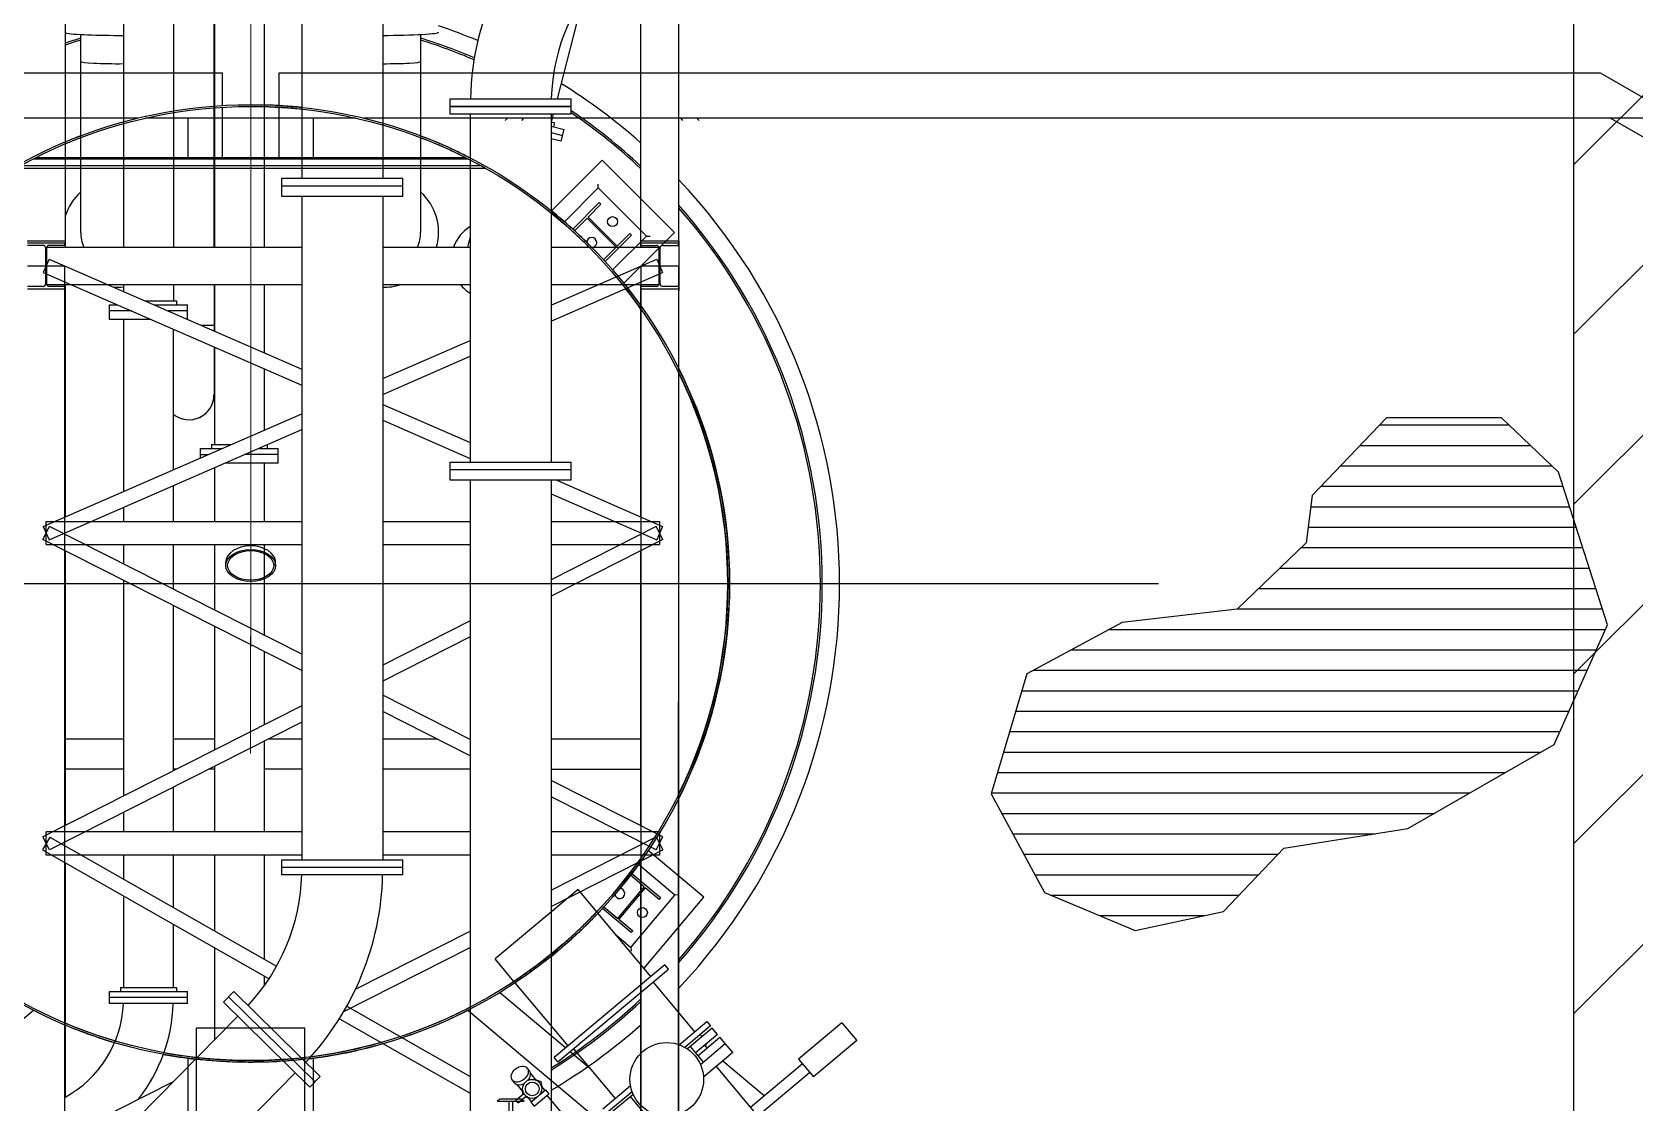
# Model space of a CAD drawing. Header units: metres. Extents: x 0 to 63075, y 0 to 44550.
# Drawn here: x 53271 to 54331, y 37340 to 38048 of the extents above; entities that cross this region are included whole.
import ezdxf

# ---------------------------------------------------------------- set-up
doc = ezdxf.new("R2010")
doc.units = ezdxf.units.M
doc.header["$LTSCALE"] = 75
for name, color, linetype in [('AI-Hatch mob', 7, 'Continuous'), ('GSB', 7, 'Continuous'), ('ML6', 1, 'Continuous'), ('SDM', 7, 'Continuous'), ('SL1', 8, 'Continuous')]:
    doc.layers.add(name, color=color, linetype=linetype)
doc.styles.add('Arial', font='arial.ttf')
doc.dimstyles.new('VL0-GL_L', dxfattribs={"dimtxt": 0.18, "dimasz": 0.18, "dimexe": 0.18, "dimexo": 0.0625, "dimgap": 0.09, "dimtad": 0, "dimtih": 1, "dimtoh": 1, "dimdec": 4, "dimzin": 0, "dimdsep": 46, "dimtxsty": 'Standard', "dimcen": 0.09, "dimadec": 0, "dimazin": 0, "dimtfac": 1, "dimtdec": 4, "dimtofl": 0, "dimtmove": 0, "dimatfit": 3, "dimfxl": 1, "dimtolj": 1, "dimtzin": 0, "dimarcsym": 0})

# ---------------------------------------------------------------- blocks, each defined once
blk = doc.blocks.new('A$C6bae614f')
at = {"layer": 'SL1'}
h = blk.add_hatch(dxfattribs=at)
h.set_pattern_fill('_USER', color=256, scale=90, angle=-0.00187, style=0, pattern_type=0)
h.set_pattern_definition([(359.99813, (326091.565, -18363.04), (0.00294, 90), [])])
h.paths.add_polyline_path([(374541.9, 26143.5), (374515.1, 25935.5), (374212.6, 25642.8), (373705.2, 25584.3), (373285.7, 25357.9), (373129.3, 24830.2), (373363.8, 24395.5), (373763.7, 24228.1), (374152.1, 24312), (374418, 24590.2), (374963.8, 24676.9), (375607.8, 25047.6), (375842, 25574.5), (375627.1, 26245.8), (375376.1, 26485.7), (374868.9, 26485.7)])
for p, q in [((369053.4, 29696.9), (369053.3, 27264.9)), ((371753.4, 28683.9), (371753.3, 27264.8)), ((369310.3, 28599.9), (369310.3, 27236.9)), ((369529.4, 28599.9), (369529.4, 27236.9)), ((369708.4, 27236.9), (369708.4, 28592.9)), ((369710.3, 28592.9), (369710.3, 27236.9)), ((369929.4, 28592.9), (369929.4, 27236.9)), ((371586.4, 28596.8), (371586.3, 27264.8)), ((370095.3, 28322.6), (370095.3, 27539.9)), ((370450.9, 28322.6), (370450.9, 27539.9)), ((371220, 27889.1), (371337.5, 28346.4)), ((369121.8, 27301.3), (369121.9, 28172.8)), ((370617.7, 28172.8), (370617.7, 27301.3)), ((363244.9, 28004.6), (369744.7, 28004.4)), ((369744.7, 28004.4), (369744.7, 27860.2)), ((369994.7, 27860.2), (369994.7, 28004.4)), ((369994.7, 28004.4), (375809.6, 28004.2)), ((375809.6, 28004.2), (377820.6, 26842.9)), ((370747.7, 27889.1), (371281.1, 27889.1)), ((370747.7, 27822.6), (370747.7, 27889.1)), ((371281.1, 27822.6), (371281.1, 27889.1)), ((369372.4, 27804.4), (363126.2, 27804.6)), ((370332.2, 27804.4), (369407.5, 27804.4)), ((369594.7, 27630.7), (369594.7, 27804.4)), ((369744.7, 27852.2), (369744.7, 27630.7)), ((369994.7, 27630.7), (369994.7, 27852.2)), ((370144.7, 27804.4), (370144.7, 27630.7)), ((378813.5, 27804.1), (370367.3, 27804.4)), ((370747.7, 27855.9), (371281.1, 27855.8)), ((371014.4, 27855.8), (370747.7, 27855.9)), ((371014.4, 27822.6), (370747.7, 27822.6)), ((370836.6, 27822.6), (370836.6, 26290.6)), ((371000.6, 27804.4), (370990.6, 27794.4)), ((371281.1, 27855.8), (371014.4, 27855.8)), ((371281.1, 27822.6), (371014.4, 27822.6)), ((371071.3, 27804.3), (371061.3, 27794.3)), ((371192.2, 27822.6), (371192.2, 26290.6)), ((371193.8, 27787.3), (371202.9, 27822.6)), ((371772.7, 27794.3), (371762.7, 27804.3)), ((371843.4, 27794.3), (371833.4, 27804.3)), ((375856, 27804.2), (377765.6, 26701.5)), ((371192.2, 27787.7), (371206.9, 27784)), ((371192.2, 27769.7), (371249.5, 27755)), ((371192.2, 27741.9), (371242.8, 27728.9)), ((371206.9, 27784), (371202.6, 27767)), ((371236.1, 27702.8), (371249.5, 27755)), ((371236.1, 27702.8), (371192.2, 27714.1)), ((368856.9, 27595.5), (370882.8, 27595.4)), ((368914, 27625.8), (370825.7, 27625.7)), ((368923.8, 27630.8), (370815.9, 27630.7)), ((371417, 27619.7), (371193.6, 27396.4)), ((371735.2, 27301.5), (371417, 27619.7)), ((370905, 27583), (368834.7, 27583.1)), ((370006.4, 27539.9), (370539.8, 27539.9)), ((370006.4, 27459.5), (370006.4, 27539.9)), ((370539.8, 27459.5), (370539.8, 27539.9)), ((370006.4, 27506.6), (370539.8, 27506.6)), ((370539.8, 27459.5), (370006.4, 27459.5)), ((370095.3, 27459.5), (370095.2, 24539.9)), ((370450.9, 27459.5), (370450.8, 24539.8)), ((371399.3, 27497.5), (371250.6, 27348.7)), ((371399.3, 27497.5), (371399.3, 27514.2)), ((371611.4, 27285.3), (371399.3, 27497.5)), ((371287.4, 27315.9), (371404.1, 27432.6)), ((371411.3, 27425.3), (371355.2, 27369.2)), ((371404.1, 27432.6), (371411.3, 27425.3)), ((371294.7, 27308.7), (371287.4, 27315.9)), ((371350.8, 27364.8), (371294.7, 27308.7)), ((371478.8, 27236.8), (371350.8, 27364.8)), ((371355.2, 27369.2), (371483.2, 27241.2)), ((368885.8, 27264.9), (369053.8, 27264.9)), ((369052.3, 27254.9), (368887.3, 27254.9)), ((368887.3, 27244.7), (368956.7, 27244.7)), ((368966.7, 27234.7), (368966.7, 27074.1)), ((368969.8, 27236.9), (368969.8, 27071.9)), ((368969.8, 27236.9), (370095.3, 27236.9)), ((368972.9, 27074.1), (368972.9, 27234.7)), ((368982.9, 27244.7), (369052.3, 27244.7)), ((369052.3, 27244.7), (369052.3, 27254.9)), ((369053.8, 27264.9), (369053.8, 27236.9)), ((370450.9, 27236.9), (370836.6, 27236.9)), ((370826.2, 27236.9), (370836.6, 27277.4)), ((371192.2, 27236.8), (371669.8, 27236.8)), ((371422.6, 27180.7), (371478.8, 27236.8)), ((371546.5, 27290.1), (371429.8, 27173.5)), ((371462.7, 27136.6), (371611.4, 27285.3)), ((371483.2, 27241.2), (371539.3, 27297.4)), ((371511.7, 27078), (371735.2, 27301.5)), ((371539.3, 27297.4), (371546.5, 27290.1)), ((371585.8, 27264.8), (371585.8, 27236.8)), ((371585.8, 27264.8), (371753.8, 27264.8)), ((371587.3, 27254.8), (371587.3, 27244.6)), ((371752.3, 27254.8), (371587.3, 27254.8)), ((371587.3, 27244.6), (371656.7, 27244.6)), ((371611.4, 27285.3), (371628.2, 27285.3)), ((371666.7, 27234.6), (371666.7, 27074)), ((371669.8, 27236.8), (371669.8, 27071.8)), ((371672.9, 27074), (371672.9, 27234.6)), ((371682.9, 27244.6), (371752.3, 27244.6)), ((371752.3, 27244.6), (371752.3, 27254.8)), ((371753.8, 27264.8), (371753.8, 27043.8)), ((368982.6, 27183.8), (368957, 27125.1)), ((368982.6, 27183.8), (370095.3, 26699)), ((371192.2, 26981.2), (371657, 27183.7)), ((371429.8, 27173.5), (371422.6, 27180.7)), ((371657, 27183.7), (371682.6, 27125)), ((368887.3, 27154.4), (369052.3, 27154.4)), ((368957, 27125.1), (370095.3, 26629.2)), ((369052.2, 23077.6), (369052.3, 27154.4)), ((371192.2, 26911.4), (371682.6, 27125)), ((371587.3, 27154.3), (371587.2, 23074.3)), ((371587.3, 27154.3), (371752.3, 27154.3)), ((371752.3, 27154.3), (371752.2, 23074.3)), ((368956.7, 27064.1), (368887.3, 27064.1)), ((368887.3, 27053.9), (369052.3, 27053.9)), ((368969.8, 27071.9), (370095.3, 27071.9)), ((369052.3, 27064.1), (368982.9, 27064.1)), ((369053.8, 27043.9), (369052.3, 27043.9)), ((369053.3, 27043.9), (369053.3, 26049.5)), ((369053.8, 27071.9), (369053.8, 27043.9)), ((369310.3, 27071.9), (369310.3, 27041)), ((369529.4, 27071.9), (369529.4, 27000)), ((369708.4, 27071.9), (369708.4, 26867.6)), ((369710.3, 27071.9), (369710.3, 26866.7)), ((369929.4, 27071.9), (369929.3, 26771.3)), ((370450.9, 27071.9), (370836.6, 27071.9)), ((371192.2, 27071.8), (371669.8, 27071.8)), ((371585.8, 27071.8), (371585.8, 27043.8)), ((371587.3, 27043.8), (371585.8, 27043.8)), ((371586.3, 27043.8), (371586.3, 26049.4)), ((371656.7, 27064), (371587.3, 27064)), ((371587.3, 27053.8), (371752.3, 27053.8)), ((371752.3, 27064), (371682.9, 27064)), ((371753.8, 27043.8), (371752.3, 27043.8)), ((371753.3, 27043.8), (371753.2, 23184.8)), ((369248.4, 26918.2), (369248.4, 26982.5)), ((369248.4, 26982.5), (369284.2, 26982.5)), ((369346, 26955.6), (369248.4, 26955.6)), ((369404.4, 27000), (369542.9, 27000)), ((369444.5, 26982.5), (369591.3, 26982.5)), ((369591.3, 26955.6), (369506.3, 26955.6)), ((369542.9, 27000), (369542.9, 26982.5)), ((369591.3, 26918.6), (369591.3, 26982.5)), ((369432, 26918.1), (369248.4, 26918.2)), ((369310.3, 26918.2), (369310.3, 26161.5)), ((369708.4, 26891.4), (369653.8, 26891.4)), ((369529.3, 26875.8), (369529.3, 26256.9)), ((370450.9, 26658.3), (370836.6, 26826.3)), ((369708.4, 26797.8), (369708.4, 26586.4)), ((369710.3, 26796.9), (369710.3, 26368.2)), ((370450.9, 26588.5), (370836.6, 26756.5)), ((369929.3, 26701.5), (369929.3, 26431.1)), ((370450.9, 26544.1), (370836.6, 26376.1)), ((368957, 26007.6), (370095.3, 26503.4)), ((370450.9, 26474.3), (370836.6, 26306.3)), ((368982.6, 25948.9), (370095.3, 26433.6)), ((369648.3, 26350.8), (369744.9, 26350.8)), ((369648.3, 26308.7), (369648.3, 26350.8)), ((369648.3, 26323.8), (369683.1, 26323.8)), ((369696.8, 26368.2), (369696.8, 26350.8)), ((369696.8, 26368.2), (369785, 26368.2)), ((369991.2, 26323.8), (369843.3, 26323.8)), ((369905.1, 26350.8), (369991.2, 26350.8)), ((369942.8, 26367.2), (369942.8, 26350.8)), ((369991.2, 26286.4), (369991.2, 26350.8)), ((369710.3, 26265.9), (369710.2, 26029.2)), ((369991.2, 26286.4), (369757.3, 26286.4)), ((369929.3, 26286.4), (369929.3, 26029.2)), ((370747.7, 26210.2), (370747.7, 26290.6)), ((370747.7, 26290.6), (371014.4, 26290.6)), ((370747.7, 26257.4), (371014.4, 26257.4)), ((371014.4, 26290.6), (371281.1, 26290.6)), ((371014.4, 26257.4), (371281.1, 26257.3)), ((371281.1, 26210.2), (371281.1, 26290.6)), ((369529.3, 26187.1), (369529.3, 26029.2)), ((371014.4, 26210.2), (370747.7, 26210.2)), ((370836.6, 26210.2), (370836.5, 22663.7)), ((371281.1, 26210.2), (371014.4, 26210.2)), ((371192.2, 26210.2), (371192.1, 22663.7)), ((371217.2, 26210.2), (371682.6, 26007.5)), ((371192.2, 26151.3), (371657, 25948.8)), ((369310.2, 26091.6), (369310.2, 26029.2)), ((368955.3, 25949.7), (368984.2, 26006.8)), ((368957, 26007.6), (368982.6, 25948.9)), ((368969.8, 26029.2), (370095.3, 26029.2)), ((368969.8, 25927.2), (368969.8, 26029.2)), ((370095.2, 25444.4), (368984.2, 26006.8)), ((370450.9, 26029.2), (370836.6, 26029.2)), ((371192.2, 26029.2), (371669.8, 26029.2)), ((371655.3, 26006.7), (371192.2, 25772.3)), ((371684.2, 25949.6), (371655.3, 26006.7)), ((371682.6, 26007.5), (371657, 25948.8)), ((371669.8, 26029.2), (371669.8, 25927.2)), ((371963.2, 26003.8), (371955.1, 26003.8)), ((370095.2, 25372.7), (368955.3, 25949.7)), ((368969.8, 25927.2), (370095.3, 25927.2)), ((369053.3, 25900.1), (369053.2, 24689.7)), ((369310.2, 25927.2), (369310.2, 25841.8)), ((369529.3, 25927.2), (369529.3, 25730.9)), ((369710.2, 25927.2), (369710.2, 25639.3)), ((369929.3, 25927.2), (369929.3, 25528.4)), ((370450.9, 25927.2), (370836.6, 25927.2)), ((371684.2, 25949.6), (371192.2, 25700.5)), ((371192.2, 25927.2), (371669.8, 25927.2)), ((371586.3, 25900), (371586.2, 24689.6)), ((369760.2, 25835.4), (369760.2, 25850.7)), ((369979.4, 25835.4), (369979.4, 25850.7)), ((365874.4, 25756), (373865.2, 25755.8)), ((369310.2, 25770), (369310.2, 24819.8)), ((369529.3, 25659.1), (369529.3, 24930.7)), ((369710.2, 25567.6), (369710.2, 25022.2)), ((370836.5, 25592.3), (370450.8, 25397.1)), ((370836.5, 25520.6), (370450.8, 25325.3)), ((369929.3, 25456.7), (369929.3, 25133.1)), ((370836.5, 25069.1), (370450.8, 25264.4)), ((370095.2, 25217.1), (368955.3, 24640.1)), ((370836.5, 24997.4), (370450.8, 25192.7)), ((370095.2, 25145.4), (368984.2, 24583)), ((369310.2, 25070.9), (369052.3, 25070.9)), ((369710.2, 25070.9), (369529.3, 25070.9)), ((369929.3, 25061.4), (369929.3, 24662.6)), ((370095.2, 25070.9), (369948.1, 25070.9)), ((370691.4, 25070.9), (370450.8, 25070.9)), ((370836.5, 25070.9), (370833.2, 25070.9)), ((371587.3, 25070.8), (371192.1, 25070.8)), ((369310.2, 24937.9), (369052.3, 24937.9)), ((369543.6, 24937.9), (369529.3, 24937.9)), ((369710.2, 24937.9), (369685.3, 24937.9)), ((369710.2, 24950.5), (369710.2, 24662.6)), ((370095.2, 24937.9), (369929.3, 24937.9)), ((370836.5, 24937.9), (370450.8, 24937.9)), ((371587.3, 24937.8), (371192.1, 24937.8)), ((369529.3, 24858.9), (369529.3, 24662.6)), ((371684.2, 24640), (371192.1, 24889.1)), ((371655.3, 24582.9), (371192.1, 24817.4)), ((369310.2, 24748), (369310.2, 24662.6)), ((368985.6, 24639.4), (368953.9, 24583.8)), ((368984.2, 24583), (368955.3, 24640.1)), ((370095.2, 24662.5), (368969.7, 24662.6)), ((368969.7, 24560.6), (368969.7, 24662.6)), ((368985.6, 24639.4), (369984, 24070.9)), ((370836.5, 24662.5), (370450.8, 24662.5)), ((371669.7, 24662.5), (371192.1, 24662.5)), ((371192.1, 24405.6), (371655.3, 24640)), ((371655.3, 24582.9), (371684.2, 24640)), ((371655.3, 24640), (371684.2, 24582.9)), ((371669.7, 24662.5), (371669.7, 24560.5)), ((368953.9, 24583.8), (369951, 24016.1)), ((370095.2, 24560.5), (368969.7, 24560.6)), ((369310.2, 24560.6), (369310.2, 24454.6)), ((369529.3, 24560.6), (369529.3, 24329.8)), ((369710.2, 24560.6), (369710.2, 24226.8)), ((369929.3, 24560.6), (369929.3, 24102.1)), ((370836.5, 24560.5), (370450.8, 24560.5)), ((371192.1, 24333.9), (371684.2, 24582.9)), ((371669.7, 24560.5), (371192.1, 24560.5)), ((371864.2, 24374.5), (371619.3, 24580)), ((369053.2, 24527.2), (369053.2, 23494.2)), ((370006.5, 24473.4), (370006.5, 24540)), ((370006.5, 24540), (370539.9, 24539.8)), ((370006.5, 24506.7), (370539.9, 24506.5)), ((370539.9, 24473.2), (370539.9, 24539.8)), ((371736.4, 24383.7), (371576.2, 24518.2)), ((371586.2, 24533.4), (371586.2, 23184.8)), ((370539.9, 24473.2), (370006.5, 24473.4)), ((371485.8, 24281.9), (371602.2, 24420.6)), ((371606.9, 24416.6), (371490.6, 24277.9)), ((371541.4, 24471.6), (371547.9, 24479.4)), ((371602.2, 24420.6), (371541.4, 24471.6)), ((371547.9, 24479.4), (371674.3, 24373.3)), ((371667.7, 24365.5), (371606.9, 24416.6)), ((369310.2, 24380.9), (369310.2, 23977.9)), ((371310.7, 24409), (370945.9, 24102.9)), ((371393.3, 24310.6), (371310.7, 24409)), ((371543.5, 24153.9), (371736.4, 24383.7)), ((371601.9, 24062), (371864.2, 24374.5)), ((371674.3, 24373.3), (371667.7, 24365.5)), ((371753.1, 24385.2), (371736.4, 24383.7)), ((371394.2, 24311.5), (371394.3, 24311.6)), ((371399.4, 24305.4), (371394.2, 24311.6)), ((371631.8, 24026.3), (371398.4, 24304.4)), ((371418.4, 24325.1), (371425, 24332.9)), ((371544.8, 24219.1), (371418.4, 24325.1)), ((371425, 24332.9), (371485.8, 24281.9)), ((371490.6, 24277.9), (371551.4, 24226.9)), ((369529.3, 24256.2), (369529.3, 23977.9)), ((370331.7, 23970.1), (370836.5, 24225.6)), ((371479.9, 24207.3), (371543.5, 24153.9)), ((371551.4, 24226.9), (371544.8, 24219.1)), ((369710.2, 24153.2), (369710.2, 23746.2)), ((370280, 23872.2), (370836.5, 24153.9)), ((371543.5, 24153.9), (371545, 24137.3)), ((371028.5, 24004.5), (370945.9, 24102.9)), ((371692.7, 24077.3), (371206.2, 23669.2)), ((371709, 24057.8), (371692.7, 24077.3)), ((369929.3, 24028.4), (369929.3, 23984.3)), ((371032.5, 23997.6), (371027.3, 24003.8)), ((371032.6, 23997.6), (371032.5, 23997.6)), ((371267, 23720.2), (371033.7, 23998.3)), ((371222.5, 23649.7), (371709, 24057.8)), ((371640.8, 24000.6), (371823.7, 23782.6)), ((369248.3, 23906.6), (369248.3, 23960.4)), ((369248.3, 23960.4), (369591.2, 23960.4)), ((369591.2, 23933.5), (369248.3, 23933.5)), ((369296.7, 23977.9), (369542.8, 23977.9)), ((369296.7, 23977.9), (369296.7, 23960.4)), ((369542.8, 23977.9), (369542.8, 23960.4)), ((369591.2, 23906.6), (369591.2, 23960.4)), ((369749.5, 23912.9), (369796.2, 23960.3)), ((369772.9, 23936.6), (370153.1, 23562.5)), ((369796.2, 23960.3), (370176.4, 23586.2)), ((371256.3, 23711.2), (370965.6, 23955.1)), ((368037.7, 23141.8), (368914, 23877.1)), ((369812.9, 23850.6), (368697.7, 22717.3)), ((369591.2, 23906.6), (369248.3, 23906.6)), ((370129.7, 23538.8), (369749.5, 23912.9)), ((370293, 23895), (370836.5, 23585.6)), ((370825.3, 23876.9), (371692.5, 23149.5)), ((370107.8, 23797.9), (369631.6, 23797.9)), ((369631.6, 23669.5), (369631.6, 23797.9)), ((370107.8, 23669.4), (370107.8, 23797.9)), ((370260.4, 23839.9), (370836.5, 23511.9)), ((371755.8, 23725.6), (371877.4, 23827.6)), ((371893.7, 23808.2), (371781.3, 23713.9)), ((371901.4, 23798.9), (371792.1, 23707.2)), ((371877.4, 23827.6), (371893.7, 23808.2)), ((371924.8, 23771), (371901.4, 23798.9)), ((372472.5, 23822.3), (372281, 23661.6)), ((372472.5, 23822.3), (372538, 23744.2)), ((371290.7, 23706.9), (371473.6, 23488.9)), ((371804.1, 23717.3), (371861.3, 23649.2)), ((371924.8, 23771), (371827.6, 23689.4)), ((371837.9, 23677.1), (371935.1, 23758.7)), ((371848.9, 23770.6), (371856.6, 23761.4)), ((371849.3, 23639), (371958.6, 23730.8)), ((371878.7, 23711.4), (371866.3, 23721.9)), ((371869.2, 23719.4), (371875.7, 23727)), ((371992.2, 23690.7), (371935.1, 23758.7)), ((372538, 23744.2), (372346.5, 23583.5)), ((369594.6, 23298.3), (369594.6, 23666)), ((369630.3, 23661.6), (369630.3, 23669.6)), ((369630.3, 23661.6), (369630.3, 23661.6)), ((369631.6, 23298.3), (369631.6, 23661.4)), ((370107.8, 23298.3), (370107.8, 23661.4)), ((370109.1, 23669.6), (370109.2, 23669.6)), ((370109.2, 23661.6), (370109.2, 23669.6)), ((370144.6, 23665.9), (370144.6, 23298.3)), ((371222.5, 23649.7), (371206.2, 23669.2)), ((371360.3, 23623.9), (371276.1, 23694.6)), ((371992.2, 23690.7), (371863.1, 23582.3)), ((372129.8, 23500.8), (371947.8, 23653.5)), ((372069.5, 23450.3), (372297.7, 23641.7)), ((372281, 23661.6), (372346.5, 23583.5)), ((370066.3, 23601.1), (368951.1, 22467.9)), ((368955.2, 23273.5), (369532.5, 23565.6)), ((370129.7, 23538.8), (370176.4, 23586.2)), ((371032.4, 23556.9), (371022.3, 23568.9)), ((371096.8, 23610.9), (371086.7, 23623)), ((371128.5, 23568.2), (371101.7, 23600.2)), ((371126.1, 23571), (371147.5, 23563.3)), ((371919.2, 23629.5), (372447.4, 22999.9)), ((372101.7, 23412), (372329.8, 23603.4)), ((371037.6, 23480.8), (371072.5, 23510.1)), ((371069, 23518.3), (371042.1, 23550.3)), ((371047.2, 23469.3), (371082.2, 23498.6)), ((371069, 23507.2), (371066.6, 23521.1)), ((371092, 23490.9), (371078.7, 23495.7)), ((371117.7, 23455.3), (371182.1, 23509.3)), ((371141.7, 23504.5), (371167.8, 23526.4)), ((371147.5, 23563.3), (371151.5, 23540.8)), ((371149.1, 23543.7), (371165.3, 23524.3)), ((371167.8, 23526.4), (371182.1, 23509.3)), ((371173, 23501.7), (371252, 23407.5)), ((371420, 23443.9), (371541.6, 23545.9)), ((371548.7, 23518.7), (371436.3, 23424.4)), ((371553.4, 23507), (371444.1, 23415.3)), ((371598.6, 23428.7), (371541.4, 23496.9)), ((370967.3, 23486.4), (370954.3, 23476.4)), ((370954.3, 23476.4), (371074.3, 23476.4)), ((371061.3, 23486.4), (370967.3, 23486.4)), ((371006.8, 23476.4), (371006.8, 23424.2)), ((371021.8, 23476.4), (371021.8, 23424.2)), ((371047.2, 23469.3), (371037.6, 23480.8)), ((371061.3, 23486.4), (371074.3, 23476.4)), ((371089.6, 23493.7), (371105.8, 23474.4)), ((371103.4, 23472.3), (371129.5, 23494.2)), ((371103.4, 23472.3), (371117.7, 23455.3))]:
    blk.add_line(p, q, dxfattribs=at)
blk.add_lwpolyline([(374541.9, 26143.5), (374515.1, 25935.5), (374212.6, 25642.8), (373705.2, 25584.3), (373285.7, 25357.9), (373129.3, 24830.2), (373363.8, 24395.5), (373763.7, 24228.1), (374152.1, 24312), (374418, 24590.2), (374963.8, 24676.9), (375607.8, 25047.6), (375842, 25574.5), (375627.1, 26245.8), (375376.1, 26485.7), (374868.9, 26485.7)], close=True, dxfattribs=at)
for centre, radius in [((369869.8, 25755.9), 2108), ((369869.8, 25755.9), 2100), ((371462.9, 27349), 22), ((371594, 24307.4), 22), ((371701.3, 23573), 162), ((371109, 23531), 42), ((371109, 23531), 30.2)]:
    blk.add_circle(centre, radius, dxfattribs=at)
for centre, radius, start, end in [((372076.4, 27860.8), 1239.8, 128.55685, 178.69183), ((372076.4, 27860.8), 884.2, 91.82973, 178.16631), ((369869.8, 25754.4), 2516, 107.29329, 108.93481), ((369869.8, 25754.4), 2516, 66.96305, 72.70575), ((369869.8, 25754.4), 2592, 67.30597, 71.38627), ((369869.8, 25754.4), 2508, 107.35021, 108.99752), ((369869.8, 25754.4), 2508, 66.91908, 72.64884), ((369869.8, 25754.4), 2592, 48.52796, 58.15801), ((369869.8, 25755.9), 2108, 94.3387, 94.39033), ((369869.8, 25755.9), 2100, 94.35526, 94.4071), ((369869.8, 25755.9), 2108, 83.85809, 88.37984), ((369869.8, 25755.9), 2100, 83.8346, 88.37367), ((369869.8, 25754.4), 2516, 46.97969, 55.87872), ((369869.8, 25754.4), 2508, 46.80891, 55.7548), ((369869.8, 25755.9), 2108, 110.78147, 112.78684), ((369869.8, 25755.9), 2100, 110.86433, 112.87858), ((369869.8, 25755.9), 2108, 62.69997, 69.21819), ((369869.8, 25755.9), 2100, 62.58726, 69.13534), ((369869.8, 25755.9), 2100, 60.46378, 61.15761), ((369869.8, 25754.4), 2592, 316.60516, 43.3911), ((369283.8, 27301.3), 241.3, 132.14649, 162.73719), ((370455.8, 27301.4), 241.3, 344.49742, 47.84977), ((369869.8, 25755.9), 2108, 44.63006, 51.14606), ((369869.8, 25755.9), 2100, 44.84595, 50.97003), ((369869.8, 25754.4), 2516, 318.46815, 41.52811), ((369869.8, 25754.4), 2508, 318.67493, 41.32133), ((370924.9, 27180.8), 171.4, 120.98699, 160.9087), ((368956.7, 27234.7), 10, 359.99813, 89.99813), ((368982.9, 27234.7), 10, 89.99813, 179.99813), ((369283.8, 27301.3), 161.9, 179.99813, 203.44518), ((370455.8, 27301.4), 161.9, 336.53056, 359.99813), ((371371, 27257.1), 22, 271.79469, 178.20156), ((371656.7, 27234.6), 10, 359.99813, 89.99813), ((371682.9, 27234.6), 10, 89.99813, 179.99813), ((368956.7, 27074.1), 10, 269.99813, 359.99813), ((368982.9, 27074.1), 10, 179.99813, 269.99813), ((369283.8, 27301.3), 241.3, 265.51065, 276.3089), ((370455.8, 27301.4), 241.3, 268.83905, 288), ((370924.9, 27180.8), 171.4, 219.44305, 239.00927), ((369869.8, 25755.9), 2100, 35.17466, 38.19039), ((369869.8, 25755.9), 2108, 35.48201, 38.13354), ((371656.7, 27074), 10, 269.99813, 359.99813), ((371682.9, 27074), 10, 179.99813, 269.99813), ((369869.8, 25755.9), 2108, 333.31465, 26.68161), ((369869.8, 25755.9), 2100, 333.75227, 26.24399), ((369598.8, 26586.4), 109.5, 230.62198, 0.38523), ((369598.8, 26586.4), 109.5, 230.62091, 359.99813), ((369869.8, 25755.9), 2108, 308.85019, 324.51425), ((369869.8, 25755.9), 2100, 309.02623, 324.15608), ((369205.5, 24502), 889.9, 317.27826, 358.15682), ((369205.5, 24502), 1245.5, 316.75848, 358.6766), ((371494.4, 24391), 22, 190.51587, 89.41373), ((371508.7, 24202), 158.5, 136.2583, 136.7499), ((369869.8, 25754.4), 2508, 301.81878, 313.18734), ((368814.7, 23928.5), 495.5, 298.6413, 357.46273), ((368814.7, 23928.5), 714.5, 321.78055, 358.24025), ((369869.8, 25755.9), 2100, 288.24918, 297.40899), ((369869.8, 25755.9), 2108, 288.44532, 297.29629), ((369869.8, 25754.4), 2516, 301.7058, 313.01657), ((369869.8, 25755.9), 2100, 247.11768, 253.51361), ((369869.8, 25755.9), 2108, 247.20941, 253.49051), ((369869.8, 25754.4), 2592, 300.67361, 311.46829), ((369869.8, 25755.9), 2108, 276.99538, 286.06314), ((369869.8, 25755.9), 2100, 277.24734, 285.8499), ((369869.8, 25755.9), 2108, 259.50501, 263.3933), ((369869.8, 25755.9), 2100, 259.54061, 263.56363), ((370126.4, 23512.1), 158.5, 96.2583, 96.7499)]:
    blk.add_arc(centre, radius, start, end, dxfattribs=at)
for centre, major_axis, ratio, start_param, end_param in [((369283.8, 28183.5), (-241.3, 0), 0.059892, 0.30126, 1.68094), ((370455.8, 28183.5), (241.3, 0), 0.059892, 4.692159, 6.283185), ((369283.8, 28054), (-161.9, 0), 0.059892, 0, 1.735342), ((370455.8, 28054), (161.9, 0), 0.059892, 4.68224, 6.283185), ((369869.8, 25850.7), (-109.6, 0), 0.642788, 4.712389, 6.283185), ((369869.8, 25850.7), (109.6, 0), 0.642788, 0, 1.570796), ((371064.6, 23583.9), (32.2, 27), 0.707107, 4.983662, 6.283185), ((371064.6, 23583.9), (-32.2, -27), 0.707107, 0, 1.299523)]:
    blk.add_ellipse(centre, major_axis=major_axis, ratio=ratio, start_param=start_param, end_param=end_param, dxfattribs=at)
for centre, major_axis, ratio in [((369869.8, 25835.4), (109.6, 0), 0.642788), ((369869.8, 25835.4), (101.6, 0), 0.642788), ((371054.5, 23596), (32.2, 27), 0.707107)]:
    blk.add_ellipse(centre, major_axis=major_axis, ratio=ratio, dxfattribs=at)
for points, knots in [([(371027.3, 24003.8), (371027.1, 24003.6), (371032.4, 24007), (371042.6, 24013.9), (371047.7, 24017.4), (371054, 24021.6), (371061.3, 24026.7), (371068.6, 24031.7), (371076.8, 24037.4), (371085.5, 24043.6), (371098.5, 24052.8), (371114, 24064), (371130.8, 24076.7), (371142.1, 24085.1), (371153.9, 24094.2), (371165.9, 24103.6), (371177.9, 24113), (371190.1, 24122.8), (371202, 24132.6), (371207.9, 24137.5), (371213.8, 24142.3), (371219.6, 24147.2), (371242.7, 24166.5), (371266.8, 24187.7), (371288.5, 24207.6), (371299.4, 24217.6), (371309.8, 24227.3), (371319.2, 24236.3), (371328.7, 24245.4), (371337.3, 24253.8), (371344.9, 24261.3), (371356.3, 24272.5), (371366.5, 24282.8), (371374.4, 24290.9), (371379.7, 24296.4), (371384, 24300.8), (371387.2, 24304.2), (371390.3, 24307.5), (371392.4, 24309.7), (371393.5, 24310.8), (371394, 24311.3), (371394.2, 24311.6), (371394.3, 24311.6)], [-1444.517242, -1444.517242, -1444.517242, -1444.517242, -1354.234654, -1354.234654, -1354.234654, -1309.09336, -1309.09336, -1309.09336, -1263.952066, -1263.952066, -1263.952066, -1196.240516, -1196.240516, -1196.240516, -1151.099482, -1151.099482, -1151.099482, -1105.958449, -1105.958449, -1105.958449, -1083.387932, -1083.387932, -1083.387932, -993.105865, -993.105865, -993.105865, -947.964831, -947.964831, -947.964831, -902.823797, -902.823797, -902.823797, -835.111856, -835.111856, -835.111856, -789.970562, -789.970562, -789.970562, -744.829268, -744.829268, -744.829268, -722.272407, -722.272407, -722.272407, -722.272407]), ([(371399.4, 24305.5), (371399.6, 24305.7), (371395.3, 24301), (371386.7, 24292.2), (371382.5, 24287.7), (371377.1, 24282.3), (371370.9, 24276), (371364.7, 24269.7), (371357.6, 24262.6), (371350.1, 24255.1), (371338.7, 24243.9), (371324.9, 24230.6), (371309.6, 24216.2), (371299.3, 24206.6), (371288.3, 24196.5), (371277, 24186.4), (371265.6, 24176.2), (371253.9, 24165.9), (371242.2, 24155.8), (371236.3, 24150.8), (371230.5, 24145.9), (371224.7, 24141), (371201.7, 24121.6), (371176.6, 24101.6), (371153.2, 24083.6), (371141.5, 24074.7), (371130.2, 24066.2), (371119.6, 24058.4), (371109.1, 24050.6), (371099.3, 24043.6), (371090.6, 24037.4), (371077.5, 24028.1), (371065.7, 24019.9), (371056.3, 24013.5), (371050, 24009.3), (371044.9, 24005.8), (371041, 24003.3), (371037.2, 24000.7), (371034.7, 23999), (371033.4, 23998.2), (371032.8, 23997.8), (371032.5, 23997.6), (371032.5, 23997.6)], [-722.267261, -722.267261, -722.267261, -722.267261, -631.971537, -631.971537, -631.971537, -586.830566, -586.830566, -586.830566, -541.689596, -541.689596, -541.689596, -473.978524, -473.978524, -473.978524, -428.83781, -428.83781, -428.83781, -383.697096, -383.697096, -383.697096, -361.126739, -361.126739, -361.126739, -270.845311, -270.845311, -270.845311, -225.704597, -225.704597, -225.704597, -180.563883, -180.563883, -180.563883, -112.852427, -112.852427, -112.852427, -67.711456, -67.711456, -67.711456, -22.570485, -22.570485, -22.570485, 0, 0, 0, 0]), ([(369630.3, 23669.6), (369629.9, 23669.7), (369636.2, 23668.9), (369648.5, 23667.6), (369654.6, 23667), (369662.2, 23666.2), (369671, 23665.3), (369679.8, 23664.5), (369689.8, 23663.6), (369700.4, 23662.8), (369716.3, 23661.5), (369735.4, 23660.1), (369756.4, 23659), (369770.4, 23658.2), (369785.3, 23657.5), (369800.6, 23657), (369815.8, 23656.5), (369831.4, 23656.2), (369846.8, 23656), (369854.5, 23656), (369862.2, 23655.9), (369869.7, 23655.9), (369899.9, 23655.9), (369931.9, 23656.6), (369961.4, 23657.9), (369976.2, 23658.6), (369990.3, 23659.3), (370003.4, 23660.2), (370016.4, 23661), (370028.4, 23661.9), (370039.1, 23662.7), (370055, 23664), (370069.4, 23665.4), (370080.7, 23666.5), (370088.2, 23667.3), (370094.4, 23668), (370099, 23668.5), (370103.6, 23669), (370106.6, 23669.3), (370108.1, 23669.5), (370108.8, 23669.6), (370109.2, 23669.6), (370109.2, 23669.6)], [-1444.517242, -1444.517242, -1444.517242, -1444.517242, -1354.234654, -1354.234654, -1354.234654, -1309.09336, -1309.09336, -1309.09336, -1263.952066, -1263.952066, -1263.952066, -1196.240516, -1196.240516, -1196.240516, -1151.099482, -1151.099482, -1151.099482, -1105.958449, -1105.958449, -1105.958449, -1083.387932, -1083.387932, -1083.387932, -993.105865, -993.105865, -993.105865, -947.964831, -947.964831, -947.964831, -902.823797, -902.823797, -902.823797, -835.111856, -835.111856, -835.111856, -789.970562, -789.970562, -789.970562, -744.829268, -744.829268, -744.829268, -722.272407, -722.272407, -722.272407, -722.272407]), ([(370109.2, 23661.6), (370109.5, 23661.6), (370103.2, 23660.8), (370091, 23659.5), (370084.8, 23658.9), (370077.2, 23658.1), (370068.4, 23657.3), (370059.6, 23656.5), (370049.7, 23655.6), (370039.1, 23654.7), (370023.2, 23653.4), (370004, 23652.1), (369983, 23650.9), (369969, 23650.2), (369954.1, 23649.5), (369938.9, 23649), (369923.6, 23648.5), (369908, 23648.2), (369892.6, 23648), (369884.9, 23648), (369877.2, 23647.9), (369869.7, 23647.9), (369839.5, 23647.9), (369807.5, 23648.6), (369778, 23649.9), (369763.3, 23650.6), (369749.1, 23651.3), (369736.1, 23652.2), (369723, 23653), (369711, 23653.9), (369700.4, 23654.7), (369684.4, 23656), (369670, 23657.4), (369658.7, 23658.5), (369651.2, 23659.3), (369645, 23659.9), (369640.4, 23660.4), (369635.8, 23660.9), (369632.8, 23661.3), (369631.4, 23661.4), (369630.6, 23661.5), (369630.3, 23661.6), (369630.3, 23661.6)], [-722.267261, -722.267261, -722.267261, -722.267261, -631.971537, -631.971537, -631.971537, -586.830566, -586.830566, -586.830566, -541.689596, -541.689596, -541.689596, -473.978524, -473.978524, -473.978524, -428.83781, -428.83781, -428.83781, -383.697096, -383.697096, -383.697096, -361.126739, -361.126739, -361.126739, -270.845311, -270.845311, -270.845311, -225.704597, -225.704597, -225.704597, -180.563883, -180.563883, -180.563883, -112.852427, -112.852427, -112.852427, -67.711456, -67.711456, -67.711456, -22.570485, -22.570485, -22.570485, 0, 0, 0, 0])]:
    blk.add_open_spline(points, degree=3, knots=knots, dxfattribs=at)
for points in [[(371399.4, 24305.5), (371399.5, 24305.5), (371399.1, 24305.2), (371398.4, 24304.4)], [(371027.3, 24003.8), (371027.3, 24003.7), (371027.6, 24004), (371028.5, 24004.5)], [(371032.5, 23997.6), (371032.6, 23997.6), (371033, 23997.9), (371033.6, 23998.3)], [(369630.3, 23669.6), (369630.2, 23669.6), (369630.6, 23669.6), (369631.6, 23669.5)], [(369630.3, 23661.6), (369630.3, 23661.6), (369630.8, 23661.5), (369631.6, 23661.4)], [(370109.2, 23661.6), (370109.3, 23661.6), (370108.8, 23661.5), (370107.8, 23661.4)]]:
    blk.add_open_spline(points, degree=3, dxfattribs=at)
for points in [[(369869.9, 29153.7), (369869.8, 27080.9), (369869.8, 26044.6), (369869.7, 25008.2)], [(369869.9, 28758.2), (369869.8, 26883.2), (369869.8, 25945.7), (369869.7, 25008.2)]]:
    blk.add_leader(points, dimstyle='VL0-GL_L', override={"dimscale": 1, "dimtxt": 2.5, "dimasz": 2.5, "dimgap": 1.25, "dimtad": 0, "dimtxsty": 'Arial', "dimldrblk": 'NONE', "dimlwd": 9}, dxfattribs=at)
blk = doc.blocks.new('zw$15D4')
at = {"layer": 'ML6', "xscale": 0.2502808837766805, "yscale": 0.2502808837766805, "zscale": 0.2502808837766805}
blk.add_blockref('A$C6bae614f', (-85544.7, -3177.3), dxfattribs=at)

msp = doc.modelspace()

# ---------------------------------------------------------------- hatches: boundary and pattern name
at = {"layer": 'AI-Hatch mob'}
h = msp.add_hatch(dxfattribs=at)
h.set_pattern_fill('ANSI31', color=256, scale=25)
h.set_pattern_definition([(45, (-10332.5, -59.206), (-56.1266, 56.1266), [])])
h.paths.add_polyline_path([(55100.7, 38156.1), (54290.7, 38156.1), (54290.7, 36564.6), (55100.7, 36564.6)])

# ---------------------------------------------------------------- linework, layer by layer
at = {"layer": 'SDM'}
msp.add_lwpolyline([(54290.7, 38156.1), (55100.7, 38156.1), (55100.7, 36564.6), (54290.7, 36564.6)], close=True, dxfattribs=at)

# ---------------------------------------------------------------- block references
at = {"layer": 'GSB', "xscale": 0.6000000000000068, "yscale": 0.6000000000000068, "zscale": 0.6000000000000068}
msp.add_blockref('zw$15D4', (49200, 35721.6), dxfattribs=at)

doc.saveas('drawing.dxf')
